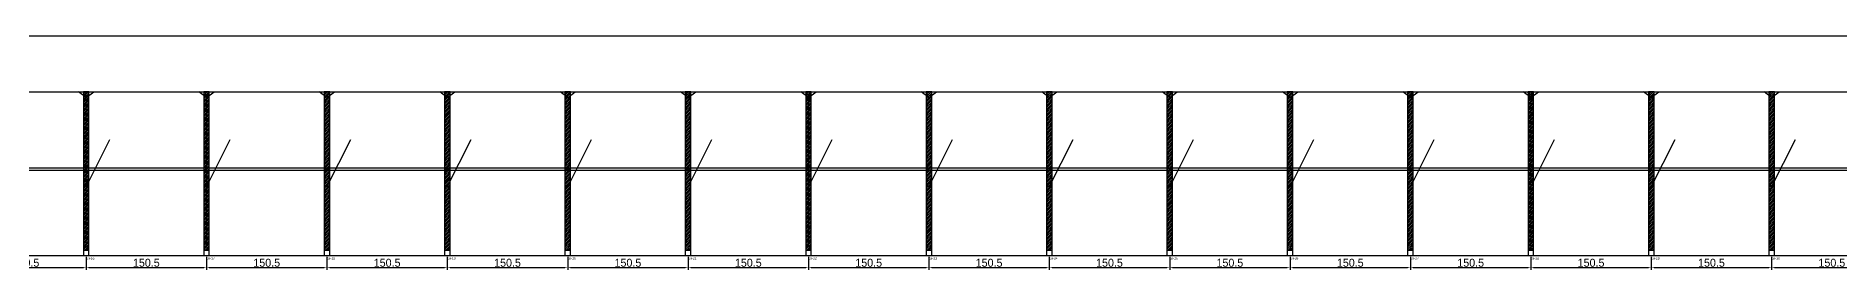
# Model space of a CAD drawing. Header units: metres. Extents: x -30 to 9119, y -25 to 308.
# Drawn here: x 2225 to 4479, y -25 to 268 of the extents above; entities that cross this region are included whole.
import ezdxf

# ---------------------------------------------------------------- set-up
doc = ezdxf.new("R2010")
doc.units = ezdxf.units.M
for name, color, linetype in [('BARRA_ANCORAGEM', 1, 'Continuous'), ('COTA', 241, 'Continuous'), ('GARFOS OK', 3, 'Continuous'), ('NOME DA VIGA', 6, 'Continuous'), ('SARR_7x7', 40, 'Continuous'), ('TIRAS REESCORAMENTO', 252, 'Continuous'), ('VIGAS', 3, 'Continuous')]:
    doc.layers.add(name, color=color, linetype=linetype)
doc.dimstyles.new('EZ DXF', dxfattribs={"dimtxt": 10, "dimasz": 3.5, "dimexe": 3, "dimexo": 1.5, "dimgap": 1, "dimtad": 1, "dimdec": 1, "dimdsep": 46, "dimcen": 2.5, "dimazin": 3, "dimtfac": 1, "dimtmove": 0, "dimatfit": 3})

msp = doc.modelspace()

# ---------------------------------------------------------------- hatches: boundary and pattern name
at = {"layer": 'COTA'}
h = msp.add_hatch(dxfattribs=at)
h.set_pattern_fill('ANSI31', scale=0.5)
h.paths.add_polyline_path([(2283.74, 0), (2290.74, 0), (2290.74, 198), (2283.74, 198)])
h = msp.add_hatch(dxfattribs=at)
h.set_pattern_fill('ANSI31', scale=0.5)
h.paths.add_polyline_path([(2434.22, 0), (2441.22, 0), (2441.22, 198), (2434.22, 198)])
h = msp.add_hatch(dxfattribs=at)
h.set_pattern_fill('ANSI31', scale=0.5)
h.paths.add_polyline_path([(2584.71, 0), (2591.71, 0), (2591.71, 198), (2584.71, 198)])
h = msp.add_hatch(dxfattribs=at)
h.set_pattern_fill('ANSI31', scale=0.5)
h.paths.add_polyline_path([(2735.19, 0), (2742.19, 0), (2742.19, 198), (2735.19, 198)])
h = msp.add_hatch(dxfattribs=at)
h.set_pattern_fill('ANSI31', scale=0.5)
h.paths.add_polyline_path([(2885.67, 0), (2892.67, 0), (2892.67, 198), (2885.67, 198)])
h = msp.add_hatch(dxfattribs=at)
h.set_pattern_fill('ANSI31', scale=0.5)
h.paths.add_polyline_path([(3036.16, 0), (3043.16, 0), (3043.16, 198), (3036.16, 198)])
h = msp.add_hatch(dxfattribs=at)
h.set_pattern_fill('ANSI31', scale=0.5)
h.paths.add_polyline_path([(3186.64, 0), (3193.64, 0), (3193.64, 198), (3186.64, 198)])
h = msp.add_hatch(dxfattribs=at)
h.set_pattern_fill('ANSI31', scale=0.5)
h.paths.add_polyline_path([(3337.12, 0), (3344.12, 0), (3344.12, 198), (3337.12, 198)])
h = msp.add_hatch(dxfattribs=at)
h.set_pattern_fill('ANSI31', scale=0.5)
h.paths.add_polyline_path([(3487.6, 0), (3494.6, 0), (3494.6, 198), (3487.6, 198)])
h = msp.add_hatch(dxfattribs=at)
h.set_pattern_fill('ANSI31', scale=0.5)
h.paths.add_polyline_path([(3638.09, 0), (3645.09, 0), (3645.09, 198), (3638.09, 198)])
h = msp.add_hatch(dxfattribs=at)
h.set_pattern_fill('ANSI31', scale=0.5)
h.paths.add_polyline_path([(3788.57, 0), (3795.57, 0), (3795.57, 198), (3788.57, 198)])
h = msp.add_hatch(dxfattribs=at)
h.set_pattern_fill('ANSI31', scale=0.5)
h.paths.add_polyline_path([(3939.05, 0), (3946.05, 0), (3946.05, 198), (3939.05, 198)])
h = msp.add_hatch(dxfattribs=at)
h.set_pattern_fill('ANSI31', scale=0.5)
h.paths.add_polyline_path([(4089.54, 0), (4096.54, 0), (4096.54, 198), (4089.54, 198)])
h = msp.add_hatch(dxfattribs=at)
h.set_pattern_fill('ANSI31', scale=0.5)
h.paths.add_polyline_path([(4240.02, 0), (4247.02, 0), (4247.02, 198), (4240.02, 198)])
h = msp.add_hatch(dxfattribs=at)
h.set_pattern_fill('ANSI31', scale=0.5)
h.paths.add_polyline_path([(4390.5, 0), (4397.5, 0), (4397.5, 198), (4390.5, 198)])

# ---------------------------------------------------------------- linework, layer by layer
at = {"layer": 'BARRA_ANCORAGEM'}
for p, q in [((2287.24, 79.2), (2316.94, 138.6)), ((2437.72, 79.2), (2467.42, 138.6)), ((2588.21, 79.2), (2617.91, 138.6)), ((2738.69, 79.2), (2768.39, 138.6)), ((2889.17, 79.2), (2918.87, 138.6)), ((3039.66, 79.2), (3069.36, 138.6)), ((3190.14, 79.2), (3219.84, 138.6)), ((3340.62, 79.2), (3370.32, 138.6)), ((3491.1, 79.2), (3520.8, 138.6)), ((3641.59, 79.2), (3671.29, 138.6)), ((3792.07, 79.2), (3821.77, 138.6)), ((3942.55, 79.2), (3972.25, 138.6)), ((4093.04, 79.2), (4122.74, 138.6)), ((4243.52, 79.2), (4273.22, 138.6)), ((4394, 79.2), (4423.7, 138.6))]:
    msp.add_line(p, q, dxfattribs=at)
at = {"layer": 'GARFOS OK'}
for p, q in [((2287.24, 191), (2277.74, 198)), ((2277.74, 198), (2296.74, 198)), ((2287.24, 191), (2296.74, 198)), ((2437.72, 191), (2428.22, 198)), ((2428.22, 198), (2447.22, 198)), ((2437.72, 191), (2447.22, 198)), ((2588.21, 191), (2578.71, 198)), ((2578.71, 198), (2597.71, 198)), ((2588.21, 191), (2597.71, 198)), ((2738.69, 191), (2729.19, 198)), ((2729.19, 198), (2748.19, 198)), ((2738.69, 191), (2748.19, 198)), ((2889.17, 191), (2879.67, 198)), ((2879.67, 198), (2898.67, 198)), ((2889.17, 191), (2898.67, 198)), ((3039.66, 191), (3030.16, 198)), ((3030.16, 198), (3049.16, 198)), ((3039.66, 191), (3049.16, 198)), ((3190.14, 191), (3180.64, 198)), ((3180.64, 198), (3199.64, 198)), ((3190.14, 191), (3199.64, 198)), ((3340.62, 191), (3331.12, 198)), ((3331.12, 198), (3350.12, 198)), ((3340.62, 191), (3350.12, 198)), ((3491.1, 191), (3481.6, 198)), ((3481.6, 198), (3500.6, 198)), ((3491.1, 191), (3500.6, 198)), ((3641.59, 191), (3632.09, 198)), ((3632.09, 198), (3651.09, 198)), ((3641.59, 191), (3651.09, 198)), ((3792.07, 191), (3782.57, 198)), ((3782.57, 198), (3801.57, 198)), ((3792.07, 191), (3801.57, 198)), ((3942.55, 191), (3933.05, 198)), ((3933.05, 198), (3952.05, 198)), ((3942.55, 191), (3952.05, 198)), ((4093.04, 191), (4083.54, 198)), ((4083.54, 198), (4102.54, 198)), ((4093.04, 191), (4102.54, 198)), ((4243.52, 191), (4234.02, 198)), ((4234.02, 198), (4253.02, 198)), ((4243.52, 191), (4253.02, 198)), ((4394, 191), (4384.5, 198)), ((4384.5, 198), (4403.5, 198)), ((4394, 191), (4403.5, 198))]:
    msp.add_line(p, q, dxfattribs=at)
at = {"layer": 'GARFOS OK', "linetype": 'CONTINUOUS'}
msp.add_line((-30, -7), (9118.97, -7), dxfattribs=at)
at = {"layer": 'GARFOS OK'}
for points in [[(2283.74, 0), (2290.74, 0), (2290.74, 198), (2283.74, 198), (2283.74, 0)], [(2434.22, 0), (2441.22, 0), (2441.22, 198), (2434.22, 198), (2434.22, 0)], [(2584.71, 0), (2591.71, 0), (2591.71, 198), (2584.71, 198), (2584.71, 0)], [(2735.19, 0), (2742.19, 0), (2742.19, 198), (2735.19, 198), (2735.19, 0)], [(2885.67, 0), (2892.67, 0), (2892.67, 198), (2885.67, 198), (2885.67, 0)], [(3036.16, 0), (3043.16, 0), (3043.16, 198), (3036.16, 198), (3036.16, 0)], [(3186.64, 0), (3193.64, 0), (3193.64, 198), (3186.64, 198), (3186.64, 0)], [(3337.12, 0), (3344.12, 0), (3344.12, 198), (3337.12, 198), (3337.12, 0)], [(3487.6, 0), (3494.6, 0), (3494.6, 198), (3487.6, 198), (3487.6, 0)], [(3638.09, 0), (3645.09, 0), (3645.09, 198), (3638.09, 198), (3638.09, 0)], [(3788.57, 0), (3795.57, 0), (3795.57, 198), (3788.57, 198), (3788.57, 0)], [(3939.05, 0), (3946.05, 0), (3946.05, 198), (3939.05, 198), (3939.05, 0)], [(4089.54, 0), (4096.54, 0), (4096.54, 198), (4089.54, 198), (4089.54, 0)], [(4240.02, 0), (4247.02, 0), (4247.02, 198), (4240.02, 198), (4240.02, 0)], [(4390.5, 0), (4397.5, 0), (4397.5, 198), (4390.5, 198), (4390.5, 0)]]:
    msp.add_lwpolyline(points, dxfattribs=at)
at = {"layer": 'SARR_7x7'}
for points in [[(2283.74, -7), (2290.74, -7), (2290.74, 0), (2283.74, 0), (2283.74, -7)], [(2434.22, -7), (2441.22, -7), (2441.22, 0), (2434.22, 0), (2434.22, -7)], [(2584.71, -7), (2591.71, -7), (2591.71, 0), (2584.71, 0), (2584.71, -7)], [(2735.19, -7), (2742.19, -7), (2742.19, 0), (2735.19, 0), (2735.19, -7)], [(2885.67, -7), (2892.67, -7), (2892.67, 0), (2885.67, 0), (2885.67, -7)], [(3036.16, -7), (3043.16, -7), (3043.16, 0), (3036.16, 0), (3036.16, -7)], [(3186.64, -7), (3193.64, -7), (3193.64, 0), (3186.64, 0), (3186.64, -7)], [(3337.12, -7), (3344.12, -7), (3344.12, 0), (3337.12, 0), (3337.12, -7)], [(3487.6, -7), (3494.6, -7), (3494.6, 0), (3487.6, 0), (3487.6, -7)], [(3638.09, -7), (3645.09, -7), (3645.09, 0), (3638.09, 0), (3638.09, -7)], [(3788.57, -7), (3795.57, -7), (3795.57, 0), (3788.57, 0), (3788.57, -7)], [(3939.05, -7), (3946.05, -7), (3946.05, 0), (3939.05, 0), (3939.05, -7)], [(4089.54, -7), (4096.54, -7), (4096.54, 0), (4089.54, 0), (4089.54, -7)], [(4240.02, -7), (4247.02, -7), (4247.02, 0), (4240.02, 0), (4240.02, -7)], [(4390.5, -7), (4397.5, -7), (4397.5, 0), (4390.5, 0), (4390.5, -7)]]:
    msp.add_lwpolyline(points, dxfattribs=at)
at = {"layer": 'TIRAS REESCORAMENTO'}
for points in [[(2136.76, 100), (2287.24, 100), (2287.24, 102.5), (2136.76, 102.5), (2136.76, 100)], [(2287.24, 100), (2437.72, 100), (2437.72, 102.5), (2287.24, 102.5), (2287.24, 100)], [(2437.72, 100), (2588.21, 100), (2588.21, 102.5), (2437.72, 102.5), (2437.72, 100)], [(2588.21, 100), (2738.69, 100), (2738.69, 102.5), (2588.21, 102.5), (2588.21, 100)], [(2738.69, 100), (2889.17, 100), (2889.17, 102.5), (2738.69, 102.5), (2738.69, 100)], [(2889.17, 100), (3039.66, 100), (3039.66, 102.5), (2889.17, 102.5), (2889.17, 100)], [(3039.66, 100), (3190.14, 100), (3190.14, 102.5), (3039.66, 102.5), (3039.66, 100)], [(3190.14, 100), (3340.62, 100), (3340.62, 102.5), (3190.14, 102.5), (3190.14, 100)], [(3340.62, 100), (3491.1, 100), (3491.1, 102.5), (3340.62, 102.5), (3340.62, 100)], [(3491.1, 100), (3641.59, 100), (3641.59, 102.5), (3491.1, 102.5), (3491.1, 100)], [(3641.59, 100), (3792.07, 100), (3792.07, 102.5), (3641.59, 102.5), (3641.59, 100)], [(3792.07, 100), (3942.55, 100), (3942.55, 102.5), (3792.07, 102.5), (3792.07, 100)], [(3942.55, 100), (4093.04, 100), (4093.04, 102.5), (3942.55, 102.5), (3942.55, 100)], [(4093.04, 100), (4243.52, 100), (4243.52, 102.5), (4093.04, 102.5), (4093.04, 100)], [(4243.52, 100), (4394, 100), (4394, 102.5), (4243.52, 102.5), (4243.52, 100)], [(4394, 100), (4544.48, 100), (4544.48, 102.5), (4394, 102.5), (4394, 100)]]:
    msp.add_lwpolyline(points, dxfattribs=at)
at = {"layer": 'VIGAS'}
msp.add_lwpolyline([(0, 198), (9088.97, 198), (9088.97, 268), (0, 268), (0, 198)], dxfattribs=at)

# ---------------------------------------------------------------- texts
at = {"layer": 'NOME DA VIGA'}
for s, p in [('GF16', (2287.24, -12)), ('GF17', (2437.72, -12)), ('GF18', (2588.21, -12)), ('GF19', (2738.69, -12)), ('GF20', (2889.17, -12)), ('GF21', (3039.66, -12)), ('GF22', (3190.14, -12)), ('GF23', (3340.62, -12)), ('GF24', (3491.1, -12)), ('GF25', (3641.59, -12)), ('GF26', (3792.07, -12)), ('GF27', (3942.55, -12)), ('GF28', (4093.04, -12)), ('GF29', (4243.52, -12)), ('GF30', (4394, -12))]:
    msp.add_text(s, height=3, dxfattribs=at).set_placement(p)

# ---------------------------------------------------------------- dimensions: what is measured, and where the dimension line sits
at = {"layer": 'COTA'}
for base, p1, p2 in [((2136.76, -22), (2136.76, -7), (2287.24, -7)), ((2287.24, -22), (2287.24, -7), (2437.72, -7)), ((2437.72, -22), (2437.72, -7), (2588.21, -7)), ((2588.21, -22), (2588.21, -7), (2738.69, -7)), ((2738.69, -22), (2738.69, -7), (2889.17, -7)), ((2889.17, -22), (2889.17, -7), (3039.66, -7)), ((3039.66, -22), (3039.66, -7), (3190.14, -7)), ((3190.14, -22), (3190.14, -7), (3340.62, -7)), ((3340.62, -22), (3340.62, -7), (3491.1, -7)), ((3491.1, -22), (3491.1, -7), (3641.59, -7)), ((3641.59, -22), (3641.59, -7), (3792.07, -7)), ((3792.07, -22), (3792.07, -7), (3942.55, -7)), ((3942.55, -22), (3942.55, -7), (4093.04, -7)), ((4093.04, -22), (4093.04, -7), (4243.52, -7)), ((4243.52, -22), (4243.52, -7), (4394, -7)), ((4394, -22), (4394, -7), (4544.48, -7))]:
    msp.add_linear_dim(base=base, p1=p1, p2=p2, dimstyle='EZ DXF', dxfattribs=at).render()

doc.saveas('drawing.dxf')
